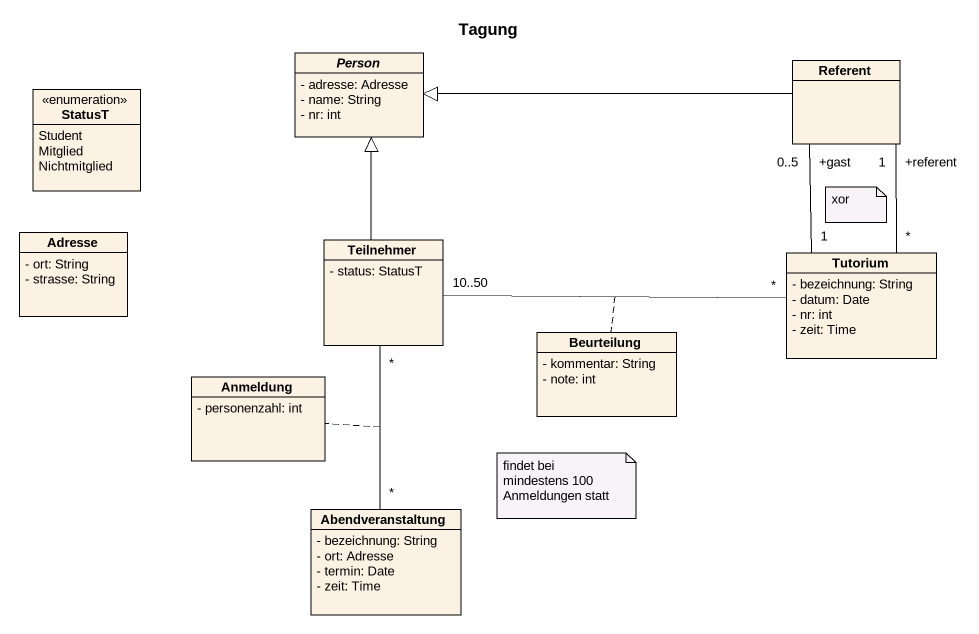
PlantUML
@startuml
title Tagung
hide circle
hide empty members
skinparam classAttributeIconSize 0
enum StatusT {
  Student
  Mitglied
  Nichtmitglied
}
abstract class "Person" as Person_ {
  - adresse: Adresse
  - name: String
  - nr: int
}
class Referent
class Adresse {
  - ort: String
  - strasse: String
}
class Teilnehmer {
  - status: StatusT
}
class Tutorium {
  - bezeichnung: String
  - datum: Date
  - nr: int
  - zeit: Time
}
class Beurteilung {
  - kommentar: String
  - note: int
}
class Anmeldung {
  - personenzahl: int
}
class Abendveranstaltung {
  - bezeichnung: String
  - ort: Adresse
  - termin: Date
  - zeit: Time
}
Referent -left-|> Person_
Referent "+gast\n0..5" -- "1" Tutorium
Referent "+referent\n1" -- "*" Tutorium
Teilnehmer -up-|> Person_
Teilnehmer "10..50" -right- "*" Tutorium
(Teilnehmer, Tutorium) .. Beurteilung
Teilnehmer "*" -- "*" Abendveranstaltung
(Teilnehmer, Abendveranstaltung) .. Anmeldung
note as N1
  xor
end note
note as N2
  findet bei mindestens 100 Anmeldungen statt
end note
@enduml
